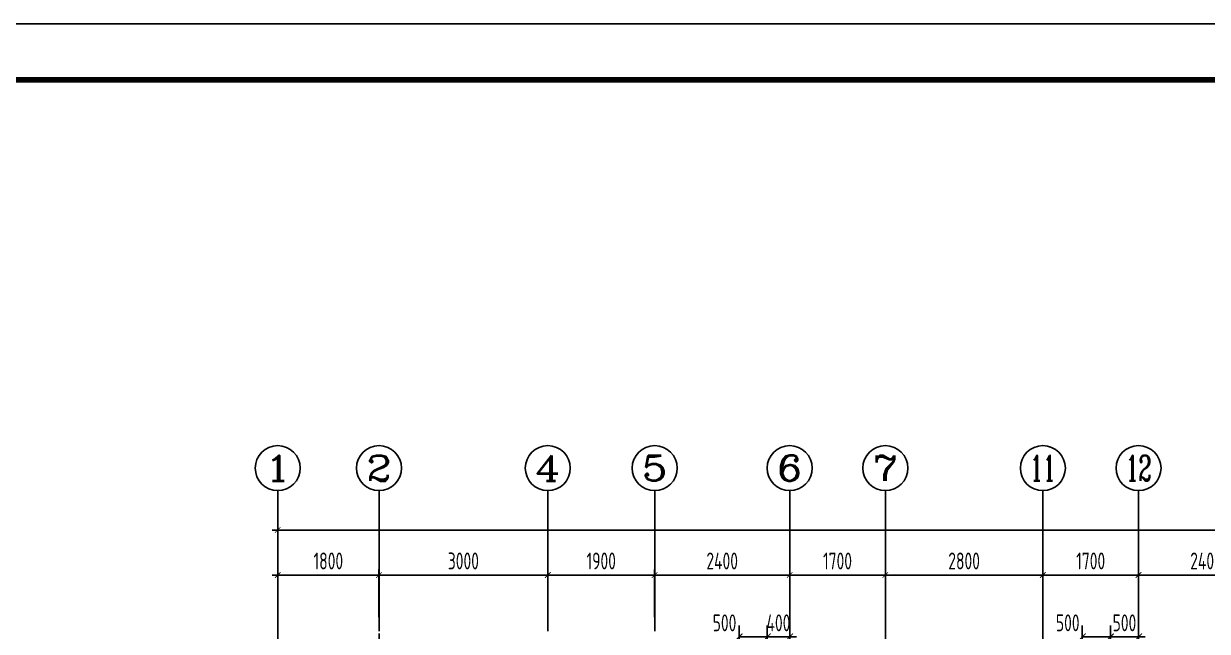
# Model space of a CAD drawing. Extents: x 826826 to 1642106, y -156213 to 399140.
# Drawn here: x 1167808 to 1188846, y 344546 to 355342 of the extents above; entities that cross this region are included whole.
import ezdxf
from ezdxf.enums import TextEntityAlignment as Align

# ---------------------------------------------------------------- set-up
doc = ezdxf.new("R2010")
doc.units = 0
doc.header["$LTSCALE"] = 1000
doc.linetypes.add('DOTE', pattern=[2.42, 2, -0.2, 0.02, -0.2])
doc.layers.get('0').update_dxf_attribs({"linetype": 'CONTINUOUS'})
doc.layers.get('DEFPOINTS').update_dxf_attribs({"linetype": 'CONTINUOUS'})
for name, color, linetype in [('-TK', 7, 'CONTINUOUS'), ('A-AXIS', 1, 'CONTINUOUS'), ('A-DOTE', 10, 'DOTE'), ('AXIS_TEXT', 4, 'CONTINUOUS'), ('S-Q墙标注', 3, 'CONTINUOUS'), ('S-Y一般标注', 3, 'CONTINUOUS')]:
    doc.layers.add(name, color=color, linetype=linetype)
doc.styles.add('_TCH_AXIS', font='COMPLEX', dxfattribs={"bigfont": 'GBCBIG'})
doc.styles.add('COMPLEX', font='COMPLEX')
doc.styles.add('TSSD_DIMENSION', font='Tssdeng.shx', dxfattribs={"width": 0.7, "bigfont": 'tssdchn.shx'})
doc.styles.add('TSSD_REIN', font='tssdeng.shx', dxfattribs={"width": 0.7, "height": 300, "bigfont": 'tssdchn.shx'})
doc.styles.add('结构文字', font='zstxt.shx', dxfattribs={"width": 0.7, "bigfont": 'zshz.shx'})
doc.dimstyles.new('STRUCK', dxfattribs={"dimtxt": 400, "dimasz": 121, "dimexe": 200, "dimexo": 150, "dimgap": 115, "dimtad": 1, "dimdec": 0, "dimdsep": 46, "dimtxsty": '结构文字', "dimblk": 'ARCHTICK', "dimcen": 400, "dimclrd": 3, "dimclre": 3, "dimclrt": 7, "dimadec": 0, "dimazin": 0, "dimtfac": 1, "dimtdec": 0, "dimtix": 1, "dimtmove": 2, "dimatfit": 3, "dimldrblk": '_DIMX', "dimfxl": 0, "dimtolj": 1, "dimtzin": 0, "dimarcsym": 0})
doc.dimstyles.new('TSSD_100_100$0', dxfattribs={"dimtxt": 300, "dimasz": 80, "dimexe": 100, "dimexo": 250, "dimgap": 100, "dimtad": 1, "dimdec": 0, "dimzin": 0, "dimdsep": 46, "dimtxsty": 'TSSD_DIMENSION', "dimblk": 'ARCHTICK', "dimcen": 0, "dimdle": 100, "dimclrd": 3, "dimclre": 3, "dimclrt": 7, "dimadec": 0, "dimazin": 0, "dimtfac": 1, "dimtdec": 0, "dimtix": 1, "dimtmove": 2, "dimatfit": 3, "dimldrblk": 'ARCHTICK', "dimfxl": 0, "dimtolj": 1, "dimtzin": 0, "dimarcsym": 0})

# ---------------------------------------------------------------- blocks, each defined once
blk = doc.blocks.new('_ArchTick')
at = {"color": 0, "linetype": 'ByBlock', "const_width": 0.15}
blk.add_lwpolyline([(-0.5, -0.5), (0.5, 0.5)], dxfattribs=at)
blk = doc.blocks.new('*D48')
at = {"layer": 'DEFPOINTS', "color": 0}
for p in [(742521, 350782), (740721, 349782), (742521, 349782)]:
    blk.add_point(p, dxfattribs=at)
at = {"layer": 'S-Y一般标注', "color": 0, "lineweight": -2}
for p, q in [((740621, 350782), (742621, 350782)), ((740721, 350032), (740721, 350882)), ((742521, 350032), (742521, 350882))]:
    blk.add_line(p, q, dxfattribs=at)
at = {"layer": 'S-Y一般标注', "color": 0, "lineweight": -2, "xscale": 100, "yscale": 100, "zscale": 100, "rotation": 180}
blk.add_blockref('_ArchTick', (740721, 350782), dxfattribs=at)
at = {"layer": 'S-Y一般标注', "color": 0, "lineweight": -2, "xscale": 100, "yscale": 100, "zscale": 100}
blk.add_blockref('_ArchTick', (742521, 350782), dxfattribs=at)
at = {"layer": 'S-Y一般标注', "color": 7, "insert": (741621, 351032), "char_height": 300, "attachment_point": 5, "style": 'TSSD_DIMENSION'}
blk.add_mtext('\\A1;1800', dxfattribs=at)
blk = doc.blocks.new('*D49')
at = {"layer": 'DEFPOINTS', "color": 0}
for p in [(745521, 350782), (742521, 349782), (745521, 349782)]:
    blk.add_point(p, dxfattribs=at)
at = {"layer": 'S-Y一般标注', "color": 0, "lineweight": -2}
for p, q in [((742421, 350782), (745621, 350782)), ((742521, 350032), (742521, 350882)), ((745521, 350032), (745521, 350882))]:
    blk.add_line(p, q, dxfattribs=at)
at = {"layer": 'S-Y一般标注', "color": 0, "lineweight": -2, "xscale": 100, "yscale": 100, "zscale": 100, "rotation": 180}
blk.add_blockref('_ArchTick', (742521, 350782), dxfattribs=at)
at = {"layer": 'S-Y一般标注', "color": 0, "lineweight": -2, "xscale": 100, "yscale": 100, "zscale": 100}
blk.add_blockref('_ArchTick', (745521, 350782), dxfattribs=at)
at = {"layer": 'S-Y一般标注', "color": 7, "insert": (744021, 351032), "char_height": 300, "attachment_point": 5, "style": 'TSSD_DIMENSION'}
blk.add_mtext('\\A1;3000', dxfattribs=at)
blk = doc.blocks.new('*D50')
at = {"layer": 'DEFPOINTS', "color": 0}
for p in [(747421, 350782), (745521, 349782), (747421, 349782)]:
    blk.add_point(p, dxfattribs=at)
at = {"layer": 'S-Y一般标注', "color": 0, "lineweight": -2}
for p, q in [((745421, 350782), (747521, 350782)), ((745521, 350032), (745521, 350882)), ((747421, 350032), (747421, 350882))]:
    blk.add_line(p, q, dxfattribs=at)
at = {"layer": 'S-Y一般标注', "color": 0, "lineweight": -2, "xscale": 100, "yscale": 100, "zscale": 100, "rotation": 180}
blk.add_blockref('_ArchTick', (745521, 350782), dxfattribs=at)
at = {"layer": 'S-Y一般标注', "color": 0, "lineweight": -2, "xscale": 100, "yscale": 100, "zscale": 100}
blk.add_blockref('_ArchTick', (747421, 350782), dxfattribs=at)
at = {"layer": 'S-Y一般标注', "color": 7, "insert": (746471, 351032), "char_height": 300, "attachment_point": 5, "style": 'TSSD_DIMENSION'}
blk.add_mtext('\\A1;1900', dxfattribs=at)
blk = doc.blocks.new('*D51')
at = {"layer": 'DEFPOINTS', "color": 0}
for p in [(749821, 350782), (747421, 349782), (749821, 349782)]:
    blk.add_point(p, dxfattribs=at)
at = {"layer": 'S-Y一般标注', "color": 0, "lineweight": -2}
for p, q in [((747321, 350782), (749921, 350782)), ((747421, 350032), (747421, 350882)), ((749821, 350032), (749821, 350882))]:
    blk.add_line(p, q, dxfattribs=at)
at = {"layer": 'S-Y一般标注', "color": 0, "lineweight": -2, "xscale": 100, "yscale": 100, "zscale": 100, "rotation": 180}
blk.add_blockref('_ArchTick', (747421, 350782), dxfattribs=at)
at = {"layer": 'S-Y一般标注', "color": 0, "lineweight": -2, "xscale": 100, "yscale": 100, "zscale": 100}
blk.add_blockref('_ArchTick', (749821, 350782), dxfattribs=at)
at = {"layer": 'S-Y一般标注', "color": 7, "insert": (748621, 351032), "char_height": 300, "attachment_point": 5, "style": 'TSSD_DIMENSION'}
blk.add_mtext('\\A1;2400', dxfattribs=at)
blk = doc.blocks.new('*D52')
at = {"layer": 'DEFPOINTS', "color": 0}
for p in [(751521, 350782), (749821, 349782), (751521, 349782)]:
    blk.add_point(p, dxfattribs=at)
at = {"layer": 'S-Y一般标注', "color": 0, "lineweight": -2}
for p, q in [((749721, 350782), (751621, 350782)), ((749821, 350032), (749821, 350882)), ((751521, 350032), (751521, 350882))]:
    blk.add_line(p, q, dxfattribs=at)
at = {"layer": 'S-Y一般标注', "color": 0, "lineweight": -2, "xscale": 100, "yscale": 100, "zscale": 100, "rotation": 180}
blk.add_blockref('_ArchTick', (749821, 350782), dxfattribs=at)
at = {"layer": 'S-Y一般标注', "color": 0, "lineweight": -2, "xscale": 100, "yscale": 100, "zscale": 100}
blk.add_blockref('_ArchTick', (751521, 350782), dxfattribs=at)
at = {"layer": 'S-Y一般标注', "color": 7, "insert": (750671, 351032), "char_height": 300, "attachment_point": 5, "style": 'TSSD_DIMENSION'}
blk.add_mtext('\\A1;1700', dxfattribs=at)
blk = doc.blocks.new('*D53')
at = {"layer": 'DEFPOINTS', "color": 0}
for p in [(754321, 350782), (751521, 349782), (754321, 349782)]:
    blk.add_point(p, dxfattribs=at)
at = {"layer": 'S-Y一般标注', "color": 0, "lineweight": -2}
for p, q in [((751421, 350782), (754421, 350782)), ((751521, 350032), (751521, 350882)), ((754321, 350032), (754321, 350882))]:
    blk.add_line(p, q, dxfattribs=at)
at = {"layer": 'S-Y一般标注', "color": 0, "lineweight": -2, "xscale": 100, "yscale": 100, "zscale": 100, "rotation": 180}
blk.add_blockref('_ArchTick', (751521, 350782), dxfattribs=at)
at = {"layer": 'S-Y一般标注', "color": 0, "lineweight": -2, "xscale": 100, "yscale": 100, "zscale": 100}
blk.add_blockref('_ArchTick', (754321, 350782), dxfattribs=at)
at = {"layer": 'S-Y一般标注', "color": 7, "insert": (752921, 351032), "char_height": 300, "attachment_point": 5, "style": 'TSSD_DIMENSION'}
blk.add_mtext('\\A1;2800', dxfattribs=at)
blk = doc.blocks.new('*D54')
at = {"layer": 'DEFPOINTS', "color": 0}
for p in [(756021, 350782), (754321, 349782), (756021, 349782)]:
    blk.add_point(p, dxfattribs=at)
at = {"layer": 'S-Y一般标注', "color": 0, "lineweight": -2}
for p, q in [((754221, 350782), (756121, 350782)), ((754321, 350032), (754321, 350882)), ((756021, 350032), (756021, 350882))]:
    blk.add_line(p, q, dxfattribs=at)
at = {"layer": 'S-Y一般标注', "color": 0, "lineweight": -2, "xscale": 100, "yscale": 100, "zscale": 100, "rotation": 180}
blk.add_blockref('_ArchTick', (754321, 350782), dxfattribs=at)
at = {"layer": 'S-Y一般标注', "color": 0, "lineweight": -2, "xscale": 100, "yscale": 100, "zscale": 100}
blk.add_blockref('_ArchTick', (756021, 350782), dxfattribs=at)
at = {"layer": 'S-Y一般标注', "color": 7, "insert": (755171, 351032), "char_height": 300, "attachment_point": 5, "style": 'TSSD_DIMENSION'}
blk.add_mtext('\\A1;1700', dxfattribs=at)
blk = doc.blocks.new('*D55')
at = {"layer": 'DEFPOINTS', "color": 0}
for p in [(758421, 350782), (756021, 349782), (758421, 349782)]:
    blk.add_point(p, dxfattribs=at)
at = {"layer": 'S-Y一般标注', "color": 0, "lineweight": -2}
for p, q in [((755921, 350782), (758521, 350782)), ((756021, 350032), (756021, 350882)), ((758421, 350032), (758421, 350882))]:
    blk.add_line(p, q, dxfattribs=at)
at = {"layer": 'S-Y一般标注', "color": 0, "lineweight": -2, "xscale": 100, "yscale": 100, "zscale": 100, "rotation": 180}
blk.add_blockref('_ArchTick', (756021, 350782), dxfattribs=at)
at = {"layer": 'S-Y一般标注', "color": 0, "lineweight": -2, "xscale": 100, "yscale": 100, "zscale": 100}
blk.add_blockref('_ArchTick', (758421, 350782), dxfattribs=at)
at = {"layer": 'S-Y一般标注', "color": 7, "insert": (757221, 351032), "char_height": 300, "attachment_point": 5, "style": 'TSSD_DIMENSION'}
blk.add_mtext('\\A1;2400', dxfattribs=at)
blk = doc.blocks.new('*D59')
at = {"layer": 'DEFPOINTS', "color": 0}
for p in [(789521, 351582), (740721, 349782), (789521, 349782)]:
    blk.add_point(p, dxfattribs=at)
at = {"layer": 'S-Y一般标注', "color": 0, "lineweight": -2}
for p, q in [((740621, 351582), (789621, 351582)), ((740721, 350032), (740721, 351682)), ((789521, 350032), (789521, 351682))]:
    blk.add_line(p, q, dxfattribs=at)
at = {"layer": 'S-Y一般标注', "color": 0, "lineweight": -2, "xscale": 100, "yscale": 100, "zscale": 100, "rotation": 180}
blk.add_blockref('_ArchTick', (740721, 351582), dxfattribs=at)
at = {"layer": 'S-Y一般标注', "color": 0, "lineweight": -2, "xscale": 100, "yscale": 100, "zscale": 100}
blk.add_blockref('_ArchTick', (789521, 351582), dxfattribs=at)
at = {"layer": 'S-Y一般标注', "color": 7, "insert": (765121, 351832), "char_height": 300, "attachment_point": 5, "style": 'TSSD_DIMENSION'}
blk.add_mtext('\\A1;48800', dxfattribs=at)
blk = doc.blocks.new('_AXISO')
blk.add_circle((0, 0), 0.5)
at = {"layer": 'AXIS_TEXT', "style": 'COMPLEX', "width": 1.041667}
blk.add_attdef('A', text='', height=0.56, dxfattribs=at).set_placement((-0.25, -0.28), (0.25, -0.28), align=Align.FIT)
blk = doc.blocks.new('*D245')
at = {"layer": 'DEFPOINTS', "color": 0}
for p in [(1181023, 344446), (1180523, 343646), (1181023, 343646)]:
    blk.add_point(p, dxfattribs=at)
at = {"layer": 'S-Q墙标注', "color": 3, "lineweight": -2}
for p, q in [((1180523, 343796), (1180523, 344646)), ((1181023, 343796), (1181023, 344646)), ((1180523, 344446), (1181023, 344446))]:
    blk.add_line(p, q, dxfattribs=at)
at = {"layer": 'S-Q墙标注', "color": 3, "lineweight": -2, "xscale": 121, "yscale": 121, "zscale": 121, "rotation": 180}
blk.add_blockref('_ArchTick', (1180523, 344446), dxfattribs=at)
at = {"layer": 'S-Q墙标注', "color": 3, "lineweight": -2, "xscale": 121, "yscale": 121, "zscale": 121}
blk.add_blockref('_ArchTick', (1181023, 344446), dxfattribs=at)
at = {"layer": 'S-Q墙标注', "color": 7, "insert": (1180265, 344696), "char_height": 300, "attachment_point": 5, "style": 'TSSD_REIN'}
blk.add_mtext('\\A1;500', dxfattribs=at)
blk = doc.blocks.new('_DIMX')
blk.add_line((-150, 0), (150, 0))
at = {"const_width": 50}
blk.add_lwpolyline([(-70, -70), (70, 70)], dxfattribs=at)
blk = doc.blocks.new('*D248')
at = {"layer": 'DEFPOINTS', "color": 0}
for p in [(1187123, 344446), (1186623, 343646), (1187123, 343646)]:
    blk.add_point(p, dxfattribs=at)
at = {"layer": 'S-Q墙标注', "color": 3, "lineweight": -2}
for p, q in [((1186623, 343796), (1186623, 344646)), ((1187123, 343796), (1187123, 344646)), ((1186623, 344446), (1187123, 344446))]:
    blk.add_line(p, q, dxfattribs=at)
at = {"layer": 'S-Q墙标注', "color": 3, "lineweight": -2, "xscale": 121, "yscale": 121, "zscale": 121, "rotation": 180}
blk.add_blockref('_ArchTick', (1186623, 344446), dxfattribs=at)
at = {"layer": 'S-Q墙标注', "color": 3, "lineweight": -2, "xscale": 121, "yscale": 121, "zscale": 121}
blk.add_blockref('_ArchTick', (1187123, 344446), dxfattribs=at)
at = {"layer": 'S-Q墙标注', "color": 7, "insert": (1186365, 344696), "char_height": 300, "attachment_point": 5, "style": 'TSSD_REIN'}
blk.add_mtext('\\A1;500', dxfattribs=at)
blk = doc.blocks.new('*D305')
at = {"layer": 'DEFPOINTS', "color": 0}
for p in [(1187623, 344446), (1187123, 343646), (1187623, 343646)]:
    blk.add_point(p, dxfattribs=at)
at = {"layer": 'S-Q墙标注', "color": 3, "lineweight": -2}
for p, q in [((1187123, 343796), (1187123, 344646)), ((1187623, 343796), (1187623, 344646)), ((1187123, 344446), (1187002, 344446)), ((1187123, 344446), (1187623, 344446)), ((1187623, 344446), (1187744, 344446))]:
    blk.add_line(p, q, dxfattribs=at)
at = {"layer": 'S-Q墙标注', "color": 3, "lineweight": -2, "xscale": 121, "yscale": 121, "zscale": 121}
blk.add_blockref('_ArchTick', (1187123, 344446), dxfattribs=at)
at = {"layer": 'S-Q墙标注', "color": 3, "lineweight": -2, "xscale": 121, "yscale": 121, "zscale": 121, "rotation": 180}
blk.add_blockref('_ArchTick', (1187623, 344446), dxfattribs=at)
at = {"layer": 'S-Q墙标注', "color": 7, "insert": (1187373, 344696), "char_height": 300, "attachment_point": 5, "style": 'TSSD_REIN'}
blk.add_mtext('\\A1;500', dxfattribs=at)
blk = doc.blocks.new('*D306')
at = {"layer": 'DEFPOINTS', "color": 0}
for p in [(1181423, 344446), (1181023, 343646), (1181423, 343646)]:
    blk.add_point(p, dxfattribs=at)
at = {"layer": 'S-Q墙标注', "color": 3, "lineweight": -2}
for p, q in [((1181023, 343796), (1181023, 344646)), ((1181423, 343796), (1181423, 344646)), ((1181023, 344446), (1180902, 344446)), ((1181023, 344446), (1181423, 344446)), ((1181423, 344446), (1181544, 344446))]:
    blk.add_line(p, q, dxfattribs=at)
at = {"layer": 'S-Q墙标注', "color": 3, "lineweight": -2, "xscale": 121, "yscale": 121, "zscale": 121}
blk.add_blockref('_ArchTick', (1181023, 344446), dxfattribs=at)
at = {"layer": 'S-Q墙标注', "color": 3, "lineweight": -2, "xscale": 121, "yscale": 121, "zscale": 121, "rotation": 180}
blk.add_blockref('_ArchTick', (1181423, 344446), dxfattribs=at)
at = {"layer": 'S-Q墙标注', "color": 7, "insert": (1181223, 344696), "char_height": 300, "attachment_point": 5, "style": 'TSSD_REIN'}
blk.add_mtext('\\A1;400', dxfattribs=at)
blk = doc.blocks.new('A1')
blk.add_lwpolyline([(0, 59400), (0, 0), (84100, 0), (84100, 59400)], close=True)
at = {"const_width": 100}
blk.add_lwpolyline([(2500, 58400), (2500, 1000), (83100, 1000), (83100, 58400)], close=True, dxfattribs=at)
blk = doc.blocks.new('20210801.08473688')
at = {"layer": 'A-AXIS'}
for p, q in [((4300, 19800), (4300, 22300)), ((6100, 19800), (6100, 22300)), ((9100, 19800), (9100, 22300)), ((11000, 19800), (11000, 22300)), ((13400, 19800), (13400, 22300)), ((15100, 19800), (15100, 22300)), ((17900, 19800), (17900, 22300)), ((19600, 19800), (19600, 22300))]:
    blk.add_line(p, q, dxfattribs=at)
at = {"layer": 'A-DOTE'}
for p, q in [((4300, 3300), (4300, 19800)), ((6100, 10500), (6100, 19800)), ((13400, 3300), (13400, 19800)), ((15100, 12100), (15100, 19800)), ((17900, 12100), (17900, 19800)), ((19600, 3300), (19600, 19800))]:
    blk.add_line(p, q, dxfattribs=at)
at = {"layer": 'A-AXIS'}
ref = blk.add_blockref('_AXISO', (4300, 22700), dxfattribs=dict(at, xscale=800, yscale=800, zscale=800))
ref.add_attrib('A', '1', dxfattribs={"layer": 'AXIS_TEXT', "height": 452.5, "style": '_TCH_AXIS', "width": 2.333333}).set_placement((4073.7, 22473.7), (4526.3, 22473.7), align=Align.FIT)
ref = blk.add_blockref('_AXISO', (6100, 22700), dxfattribs=dict(at, xscale=800, yscale=800, zscale=800))
ref.add_attrib('A', '2', dxfattribs={"layer": 'AXIS_TEXT', "height": 452.5, "style": '_TCH_AXIS', "width": 1.5}).set_placement((5873.7, 22473.7), (6326.3, 22473.7), align=Align.FIT)
ref = blk.add_blockref('_AXISO', (9100, 22700), dxfattribs=dict(at, xscale=800, yscale=800, zscale=800))
ref.add_attrib('A', '4', dxfattribs={"layer": 'AXIS_TEXT', "height": 452.5, "style": '_TCH_AXIS', "width": 1.3125}).set_placement((8873.7, 22473.7), (9326.3, 22473.7), align=Align.FIT)
ref = blk.add_blockref('_AXISO', (11000, 22700), dxfattribs=dict(at, xscale=800, yscale=800, zscale=800))
ref.add_attrib('A', '5', dxfattribs={"layer": 'AXIS_TEXT', "height": 452.5, "style": '_TCH_AXIS', "width": 1.5}).set_placement((10773.7, 22473.7), (11226.3, 22473.7), align=Align.FIT)
ref = blk.add_blockref('_AXISO', (13400, 22700), dxfattribs=dict(at, xscale=800, yscale=800, zscale=800))
ref.add_attrib('A', '6', dxfattribs={"layer": 'AXIS_TEXT', "height": 452.5, "style": '_TCH_AXIS', "width": 1.5}).set_placement((13173.7, 22473.7), (13626.3, 22473.7), align=Align.FIT)
ref = blk.add_blockref('_AXISO', (15100, 22700), dxfattribs=dict(at, xscale=800, yscale=800, zscale=800))
ref.add_attrib('A', '7', dxfattribs={"layer": 'AXIS_TEXT', "height": 452.5, "style": '_TCH_AXIS', "width": 1.5}).set_placement((14873.7, 22473.7), (15326.3, 22473.7), align=Align.FIT)
ref = blk.add_blockref('_AXISO', (17900, 22700), dxfattribs=dict(at, xscale=800, yscale=800, zscale=800))
ref.add_attrib('A', '11', dxfattribs={"layer": 'AXIS_TEXT', "height": 452.55, "style": '_TCH_AXIS', "width": 0.875}).set_placement((17673.7, 22473.7), (18126.3, 22473.7), align=Align.FIT)
ref = blk.add_blockref('_AXISO', (19600, 22700), dxfattribs=dict(at, xscale=800, yscale=800, zscale=800))
ref.add_attrib('A', '12', dxfattribs={"layer": 'AXIS_TEXT', "height": 452.55, "style": '_TCH_AXIS', "width": 0.724138}).set_placement((19373.7, 22473.7), (19826.3, 22473.7), align=Align.FIT)
at = {"layer": 'S-Y一般标注'}
for p1, p2, distance, picture, middle in [((4300, 19800), (53100, 19800), 1800, '*D59', (28700, 21850)), ((4300, 19800), (6100, 19800), 1000, '*D48', (5200, 21050)), ((6100, 19800), (9100, 19800), 1000, '*D49', (7600, 21050)), ((9100, 19800), (11000, 19800), 1000, '*D50', (10050, 21050)), ((11000, 19800), (13400, 19800), 1000, '*D51', (12200, 21050)), ((13400, 19800), (15100, 19800), 1000, '*D52', (14250, 21050)), ((15100, 19800), (17900, 19800), 1000, '*D53', (16500, 21050)), ((17900, 19800), (19600, 19800), 1000, '*D54', (18750, 21050)), ((19600, 19800), (22000, 19800), 1000, '*D55', (20800, 21050))]:
    dim = blk.add_aligned_dim(p1=p1, p2=p2, distance=distance, dimstyle='TSSD_100_100$0', override={"dimasz": 100, "dimclrd": 0, "dimclre": 0}, dxfattribs=at)
    dim.commit()
    dim.dimension.update_dxf_attribs({"geometry": picture, "text_midpoint": middle, "insert": (-736421.3, -329982)})

msp = doc.modelspace()

# ---------------------------------------------------------------- block references
at = {"layer": '-TK'}
msp.add_blockref('A1', (1156964.92, 295942.46), dxfattribs=at)
at = {"layer": 'S-Y一般标注'}
msp.add_blockref('20210801.08473688', (1168023.38, 324745.54), dxfattribs=at)

# ---------------------------------------------------------------- dimensions: what is measured, and where the dimension line sits
at = {"layer": 'S-Q墙标注'}
for base, p1, p2, picture, middle in [((1181023.38, 344445.91), (1180523.38, 343645.91), (1181023.38, 343645.91), '*D245', (1180265.3, 344695.91)), ((1187123.39, 344445.91), (1186623.39, 343645.91), (1187123.39, 343645.91), '*D248', (1186365.31, 344695.91))]:
    dim = msp.add_linear_dim(base=base, p1=p1, p2=p2, dimstyle='STRUCK', override={"dimtxt": 300, "dimgap": 100, "dimtxsty": 'TSSD_REIN'}, dxfattribs=at)
    dim.commit()
    dim.dimension.update_dxf_attribs({"geometry": picture, "text_midpoint": middle, "dimtype": 160})
for base, p1, p2, picture, middle in [((1181423.38, 344445.91), (1181023.38, 343645.91), (1181423.38, 343645.91), '*D306', (1181223.38, 344695.91)), ((1187623.38, 344445.91), (1187123.39, 343645.91), (1187623.38, 343645.91), '*D305', (1187373.38, 344695.91))]:
    dim = msp.add_linear_dim(base=base, p1=p1, p2=p2, dimstyle='STRUCK', override={"dimtxt": 300, "dimgap": 100, "dimtxsty": 'TSSD_REIN'}, dxfattribs=at)
    dim.commit()
    dim.dimension.update_dxf_attribs({"geometry": picture, "text_midpoint": middle})

doc.saveas('drawing.dxf')
